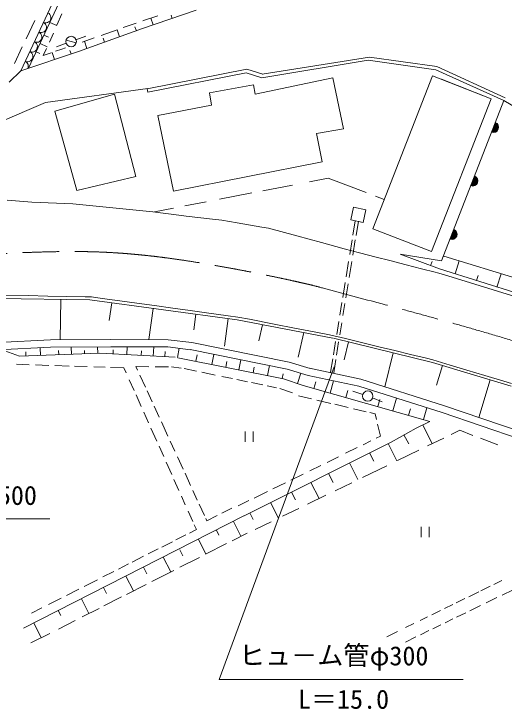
# Model space of a CAD drawing. Units: millimetres, scale not verified. Extents: x 40000 to 680000, y 20000 to 380000.
# Drawn here: x 276670 to 323681, y 268210 to 334832 of the extents above; entities that cross this region are included whole.
import ezdxf
from ezdxf.enums import TextEntityAlignment as Align

# ---------------------------------------------------------------- set-up
doc = ezdxf.new("R2010")
doc.units = ezdxf.units.MM
doc.header["$LTSCALE"] = 1000
doc.linetypes.add('CHAIN', pattern=[18.5, 12, -1.5, 3.5, -1.5])
doc.linetypes.add('USER1', pattern=[2, 1, -1])
for name, color, linetype, lineweight in [('M-BGD', 7, 'Continuous', 13), ('M-BMK', 2, 'CHAIN', 13), ('M-STR-HTXT', 7, 'Continuous', 13)]:
    doc.layers.add(name, color=color, linetype=linetype, lineweight=lineweight)
doc.styles.add('ＭＳ ゴシック', font='')
doc.styles.get('ＭＳ ゴシック').set_extended_font_data('MS Gothic')

msp = doc.modelspace()

# ---------------------------------------------------------------- linework, layer by layer
at = {"layer": 'M-BGD'}
for p, q in [((284696, 345173), (277324, 329366)), ((285547, 345681), (278079, 329620)), ((294154, 335184), (289005, 333434)), ((281276, 334829), (280790, 333745)), ((289114, 334207), (290458, 334662)), ((291751, 334705), (291854, 334402)), ((278667, 334201), (277838, 332451)), ((280775, 333711), (280122, 334014)), ((287149, 333514), (288401, 333955)), ((289026, 334176), (289114, 334207)), ((289790, 334435), (290014, 333777)), ((289005, 333434), (282866, 331231)), ((285032, 332767), (286562, 333307)), ((286562, 333307), (286801, 332643)), ((288277, 333597), (288412, 333221)), ((279993, 332591), (279555, 332795)), ((280452, 332992), (280069, 332139)), ((282623, 332359), (283568, 332700)), ((283206, 332132), (284355, 332532)), ((285215, 332523), (285358, 332125)), ((279865, 331685), (279186, 332001)), ((281689, 332018), (280744, 331686)), ((281676, 332314), (282642, 332054)), ((283430, 332210), (283677, 331522)), ((277476, 331687), (276720, 330091)), ((282866, 331231), (277324, 329366)), ((279166, 331023), (278809, 331189)), ((279791, 331519), (279485, 330838)), ((280324, 331130), (280552, 330452)), ((280670, 331250), (281251, 331452)), ((281251, 331452), (281615, 331579)), ((282036, 331332), (282151, 330990)), ((279485, 330838), (280254, 331105)), ((300491, 329067), (310778, 330697)), ((310778, 330697), (317219, 329778)), ((300451, 328702), (310647, 330405)), ((310647, 330405), (317121, 329482)), ((276209, 328300), (277324, 329366)), ((289448, 327650), (299002, 329526)), ((289513, 327321), (298949, 329170)), ((298949, 329170), (300451, 328702)), ((299002, 329526), (300556, 329058)), ((317121, 329482), (323640, 326520)), ((317219, 329778), (323770, 326805)), ((307241, 328713), (299814, 327135)), ((308277, 323832), (307241, 328713)), ((316804, 328900), (311077, 314251)), ((316804, 328900), (322427, 326702)), ((317665, 328563), (322427, 326702)), ((299660, 328033), (295419, 327284)), ((299814, 327135), (299660, 328033)), ((279699, 326350), (289513, 327682)), ((286331, 327126), (280603, 325497)), ((288351, 319257), (286331, 327126)), ((289513, 327321), (289451, 327651)), ((295419, 327284), (295628, 326098)), ((322429, 326706), (316711, 312077)), ((322429, 326706), (316711, 312077)), ((317678, 311158), (323650, 326519)), ((317678, 311158), (323650, 326519)), ((323650, 326519), (327848, 324030)), ((323650, 326519), (327848, 324030)), ((261199, 318359), (279699, 326350)), ((295628, 326098), (290468, 325085)), ((280603, 325497), (282702, 317910)), ((290468, 325085), (291982, 317853)), ((305677, 323378), (308277, 323832)), ((306218, 320662), (305677, 323378)), ((291982, 317853), (306218, 320662)), ((282702, 317910), (288351, 319257)), ((305012, 318745), (306804, 319091)), ((306804, 319091), (310442, 317704)), ((300547, 317883), (303388, 318432)), ((296379, 317079), (299502, 317681)), ((311333, 317365), (312169, 317043)), ((278397, 316805), (276031, 316994)), ((282327, 316632), (278397, 316805)), ((289987, 315879), (282327, 316632)), ((293074, 316441), (295101, 316832)), ((292483, 315544), (289987, 315879)), ((290168, 315880), (291968, 316227)), ((308989, 315107), (309253, 316308)), ((309253, 316308), (310425, 316050)), ((310425, 316050), (310161, 314849)), ((293198, 315463), (292483, 315544)), ((295712, 315175), (293198, 315463)), ((296595, 315074), (295712, 315175)), ((298066, 314816), (296595, 315074)), ((300435, 314399), (298066, 314816)), ((310161, 314849), (308989, 315107)), ((309178, 313613), (309407, 315015)), ((309480, 313603), (309703, 314967)), ((301087, 314284), (300435, 314399)), ((303792, 313554), (301087, 314284)), ((316711, 312077), (311077, 314251)), ((316711, 312077), (311077, 314251)), ((306174, 312911), (303792, 313554)), ((308878, 311775), (309109, 313196)), ((309172, 311719), (309413, 313196)), ((308349, 312324), (306174, 312911)), ((309801, 311932), (308349, 312324)), ((311411, 311521), (309801, 311932)), ((317491, 310391), (313717, 311813)), ((317491, 310391), (313717, 311813)), ((313717, 311813), (317678, 311158)), ((312711, 311189), (311411, 311521)), ((314284, 310788), (312711, 311189)), ((330102, 307844), (317906, 311630)), ((319372, 311175), (318977, 309922)), ((319372, 311175), (318977, 309922)), ((308526, 309625), (308767, 311100)), ((308823, 309582), (309072, 311104)), ((315764, 310410), (314284, 310788)), ((316769, 311099), (316625, 310717)), ((316769, 311099), (316625, 310717)), ((317070, 310076), (315764, 310410)), ((317305, 310017), (317070, 310076)), ((317859, 309846), (317304, 310017)), ((329884, 306483), (317491, 310391)), ((329884, 306483), (317491, 310391)), ((326514, 307183), (317859, 309846)), ((323386, 309929), (322986, 308658)), ((323386, 309929), (322986, 308658)), ((321190, 309761), (321036, 309273)), ((321190, 309761), (321036, 309273)), ((308202, 307639), (308439, 309092)), ((308503, 307619), (308721, 308952)), ((278040, 307832), (275897, 307875)), ((279916, 307794), (278040, 307832)), ((271930, 307600), (283963, 307432)), ((281714, 307758), (279916, 307794)), ((281115, 303596), (281169, 307471)), ((283515, 307721), (281714, 307758)), ((284119, 307709), (283515, 307721)), ((283963, 307432), (298075, 305514)), ((285129, 307570), (284119, 307709)), ((286844, 307334), (285129, 307570)), ((285818, 305437), (286051, 307149)), ((288462, 307111), (286844, 307334)), ((307930, 305974), (308126, 307173)), ((290152, 306879), (288462, 307111)), ((289610, 303618), (290016, 306610)), ((291912, 306637), (290152, 306879)), ((293559, 306410), (291912, 306637)), ((308227, 305931), (308417, 307093)), ((295144, 306192), (293559, 306410)), ((293920, 304569), (294122, 306052)), ((297228, 305905), (295144, 306192)), ((298149, 305778), (297228, 305905)), ((296866, 302989), (297225, 305630)), ((298075, 305514), (307267, 303761)), ((299262, 305564), (298149, 305778)), ((301632, 305107), (299262, 305564)), ((307627, 304117), (307828, 305346)), ((307925, 304079), (308113, 305234)), ((300150, 303504), (300524, 305047)), ((303588, 304731), (301632, 305107)), ((305477, 304367), (303588, 304731)), ((303918, 301941), (304486, 304291)), ((306921, 304089), (305477, 304367)), ((308477, 303712), (306924, 304088)), ((273964, 303298), (280174, 303589)), ((280174, 303589), (285971, 303630)), ((285971, 303630), (291465, 303612)), ((291465, 303612), (293730, 303339)), ((303063, 301464), (293722, 303342)), ((307306, 302151), (307515, 303433)), ((307316, 303746), (316816, 301430)), ((307316, 303746), (316816, 301430)), ((307608, 302139), (307815, 303404)), ((308349, 301670), (308769, 303392)), ((308349, 301670), (308769, 303392)), ((310138, 303309), (308477, 303712)), ((311680, 302935), (310138, 303309)), ((273951, 302597), (280193, 302889)), ((277209, 302024), (275453, 302659)), ((279196, 302842), (279224, 302102)), ((280193, 302889), (285973, 302930)), ((280953, 302562), (280969, 302170)), ((282163, 302903), (282190, 302218)), ((283434, 302588), (283447, 302266)), ((284687, 302921), (284710, 302315)), ((285973, 302930), (291424, 302912)), ((286202, 302638), (286181, 302253)), ((287535, 302925), (287495, 302182)), ((288913, 302547), (288890, 302107)), ((290086, 302916), (290039, 302044)), ((291182, 302469), (291156, 301984)), ((291424, 302912), (293593, 302646)), ((292512, 302789), (292370, 301894)), ((302892, 300784), (293584, 302656)), ((313211, 302564), (311680, 302935)), ((314707, 302202), (313211, 302564)), ((284902, 302323), (277209, 302024)), ((277799, 302462), (277815, 302048)), ((292139, 301930), (284902, 302323)), ((302520, 299868), (292397, 301885)), ((294251, 302156), (294128, 301540)), ((295834, 302203), (295641, 301238)), ((312246, 299099), (313038, 302351)), ((312246, 299099), (313038, 302351)), ((316226, 301834), (314707, 302202)), ((316861, 301680), (316226, 301834)), ((276905, 301257), (278137, 301216)), ((278743, 301195), (280020, 301152)), ((297100, 301523), (296990, 300970)), ((298432, 301681), (298241, 300720)), ((305080, 300851), (303063, 301464)), ((307029, 300488), (307244, 301770)), ((307337, 300424), (307541, 301726)), ((316816, 301430), (324345, 299152)), ((316816, 301430), (324345, 299152)), ((318523, 301177), (316861, 301680)), ((317201, 299266), (317769, 301142)), ((317201, 299266), (317769, 301142)), ((320100, 300700), (318523, 301177)), ((280589, 301133), (281978, 301086)), ((282486, 301069), (283698, 301028)), ((284325, 301007), (285410, 300971)), ((285943, 300953), (287225, 300909)), ((287225, 300909), (287439, 300431)), ((288528, 300701), (288376, 301030)), ((288395, 301030), (289619, 301023)), ((290211, 301019), (291499, 301012)), ((291795, 301010), (292718, 300889)), ((292992, 300846), (294177, 300601)), ((294706, 300491), (295984, 300226)), ((299706, 300963), (299604, 300449)), ((301190, 301126), (301000, 300171)), ((304876, 300182), (302892, 300784)), ((309941, 299829), (305021, 300867)), ((309941, 299829), (305021, 300867)), ((321831, 300177), (320100, 300700)), ((289286, 299054), (288757, 300203)), ((296608, 300097), (297646, 299882)), ((302482, 300354), (302391, 299894)), ((304421, 299223), (302520, 299868)), ((304190, 300390), (303859, 299414)), ((309762, 299151), (304876, 300182)), ((309762, 299151), (304876, 300182)), ((317970, 297285), (309941, 299829)), ((317970, 297285), (309941, 299829)), ((323639, 299630), (321831, 300177)), ((287736, 299768), (288199, 298735)), ((298060, 299796), (299071, 299586)), ((299459, 299506), (300532, 299284)), ((300943, 299199), (301839, 299013)), ((304421, 299223), (316574, 295784)), ((304421, 299223), (316574, 295784)), ((305620, 299574), (305439, 298935)), ((305620, 299574), (305439, 298935)), ((307324, 299665), (306993, 298495)), ((307324, 299665), (306993, 298495)), ((317752, 296620), (309762, 299151)), ((317752, 296620), (309762, 299151)), ((321273, 296163), (322359, 299753)), ((321273, 296163), (322359, 299753)), ((324398, 299400), (323639, 299630)), ((289936, 297642), (289446, 298706)), ((302158, 298947), (303372, 298509)), ((308692, 298744), (308501, 298069)), ((308692, 298744), (308501, 298069)), ((310124, 298361), (309174, 298671)), ((288382, 298328), (288890, 297194)), ((305197, 297955), (303979, 298244)), ((307073, 297509), (305732, 297828)), ((311066, 298030), (311991, 297658)), ((311764, 297870), (311574, 297199)), ((311764, 297870), (311574, 297199)), ((313358, 298012), (313012, 296792)), ((313358, 298012), (313012, 296792)), ((290599, 296202), (290123, 297236)), ((308733, 297115), (307455, 297419)), ((333047, 292164), (317970, 297285)), ((333047, 292164), (317970, 297285)), ((289130, 296657), (289584, 295645)), ((310451, 296707), (309235, 296996)), ((311314, 296502), (310803, 296623)), ((311439, 295971), (311314, 296502)), ((314702, 296995), (314523, 296364)), ((314702, 296995), (314523, 296364)), ((316273, 297089), (315953, 295960)), ((316273, 297089), (315953, 295960)), ((333245, 291357), (317752, 296620)), ((333245, 291357), (317752, 296620)), ((291439, 294377), (290814, 295735)), ((311821, 294355), (311544, 295528)), ((315238, 295140), (312843, 293794)), ((315238, 295140), (312843, 293794)), ((316574, 295784), (315238, 295140)), ((316574, 295784), (315238, 295140)), ((316772, 293643), (315897, 295458)), ((316772, 293643), (315897, 295458)), ((289812, 295136), (290378, 293872)), ((298856, 293816), (298856, 294816)), ((299606, 294816), (299606, 293816)), ((314534, 293642), (314063, 294480)), ((314534, 293642), (314063, 294480)), ((318616, 294537), (319423, 294928)), ((320681, 294445), (319423, 294928)), ((292106, 292929), (291661, 293894)), ((310175, 293551), (310906, 293908)), ((311424, 294161), (311821, 294355)), ((316329, 293428), (317900, 294189)), ((323066, 293528), (321404, 294167)), ((290588, 293403), (291033, 292410)), ((312843, 293794), (298766, 286731)), ((312843, 293794), (298766, 286731)), ((308483, 292723), (309600, 293269)), ((313387, 292001), (312559, 293652)), ((313387, 292001), (312559, 293652)), ((311176, 291979), (310783, 292761)), ((311176, 291979), (310783, 292761)), ((313466, 292039), (315499, 293025)), ((291279, 291862), (291806, 290685)), ((292900, 291204), (292353, 292391)), ((306700, 291852), (307809, 292394)), ((305049, 291045), (306093, 291555)), ((309668, 290197), (308865, 291798)), ((309668, 290197), (308865, 291798)), ((310109, 290411), (312429, 291536)), ((293615, 289650), (293084, 290804)), ((303225, 290153), (304409, 290731)), ((307274, 289932), (306846, 290785)), ((307274, 289932), (306846, 290785)), ((292012, 290226), (292493, 289151)), ((301509, 289314), (302725, 289908)), ((305935, 288387), (305157, 289938)), ((305935, 288387), (305157, 289938)), ((307477, 289135), (309073, 289909)), ((294260, 288248), (293842, 289158)), ((292738, 288604), (293105, 287785)), ((299711, 288435), (300992, 289061)), ((303660, 288269), (303292, 289002)), ((303660, 288269), (303292, 289002)), ((304819, 287846), (306588, 288703)), ((294950, 286749), (294450, 287836)), ((298176, 287684), (299209, 288189)), ((302036, 286496), (301284, 287995)), ((302036, 286496), (301284, 287995)), ((293380, 287171), (293815, 286200)), ((297577, 287475), (296596, 286979)), ((302440, 286692), (303980, 287439)), ((277582, 275961), (298712, 286721)), ((295175, 286261), (295072, 286485)), ((296165, 286762), (295175, 286261)), ((299624, 286384), (299333, 286956)), ((293960, 285877), (294169, 285411)), ((298445, 284775), (297724, 286194)), ((299798, 285411), (301349, 286162)), ((294169, 285411), (293519, 285083)), ((296328, 284883), (296088, 285357)), ((315733, 284686), (315733, 285686)), ((316483, 285686), (316483, 284686)), ((293160, 284901), (292210, 284420)), ((295080, 283066), (294359, 284485)), ((297590, 284341), (299027, 285070)), ((291866, 284246), (290855, 283734)), ((295040, 283046), (297056, 284069)), ((290497, 283553), (289557, 283077)), ((292885, 282884), (292587, 283471)), ((289108, 282850), (288002, 282290)), ((291719, 281360), (290999, 282778)), ((292578, 281796), (294458, 282750)), ((287664, 282119), (286698, 281630)), ((286267, 281412), (285203, 280873)), ((289414, 281180), (289094, 281810)), ((289884, 280428), (291993, 281499)), ((284678, 280608), (283401, 279961)), ((288124, 279535), (287399, 280960)), ((322709, 280156), (323462, 280525)), ((285559, 279282), (285263, 279864)), ((287458, 279196), (289368, 280166)), ((321434, 279530), (322342, 279975)), ((282892, 279703), (281721, 279111)), ((321246, 279444), (320296, 278980)), ((323481, 279134), (324534, 279640)), ((281199, 278847), (279976, 278228)), ((283861, 277370), (283142, 278786)), ((285289, 278095), (286979, 278953)), ((319926, 278799), (319070, 278381)), ((321957, 278400), (322990, 278897)), ((279353, 277912), (278366, 277413)), ((283211, 277040), (284839, 277866)), ((318752, 278225), (317971, 277844)), ((320408, 277637), (321421, 278128)), ((281169, 277174), (280923, 277659)), ((317585, 277656), (316751, 277248)), ((319128, 277018), (320002, 277441)), ((280935, 275884), (282536, 276697)), ((316347, 277051), (315622, 276697)), ((318042, 276492), (318770, 276845)), ((279291, 275050), (278572, 276464)), ((315021, 276403), (314240, 276022)), ((316840, 275911), (317616, 276287)), ((278297, 274545), (280109, 275465)), ((313468, 275645), (312439, 275142)), ((315659, 275340), (316473, 275734)), ((314209, 274638), (315210, 275122))]:
    msp.add_line(p, q, dxfattribs=at)
at = {"layer": 'M-BGD', "linetype": 'USER1'}
msp.add_line((313717, 311813), (317678, 311158), dxfattribs=at)
at = {"layer": 'M-BGD'}
for centre in [(282159, 332184), (310602, 298212)]:
    msp.add_circle(centre, 500, dxfattribs=at)
for centre, radius, start, end in [((279709, 334480), 513, 244.99799, 64.99799), ((279276, 333550), 513, 244.99799, 64.99799), ((278842, 332620), 513, 244.99799, 64.99799), ((278408, 331690), 513, 244.99799, 64.99799), ((277975, 330760), 513, 244.99799, 64.99799), ((277541, 329831), 513, 332.58914, 64.99799), ((322655, 323959), 500, 248.75626, 68.75626), ((322655, 323959), 500, 248.75626, 68.75626), ((322655, 323959), 500, 248.75626, 68.75626), ((322655, 323959), 500, 248.75626, 68.75626), ((322655, 323959), 450, 248.75626, 68.75626), ((322655, 323959), 450, 248.75626, 68.75626), ((322655, 323959), 400, 248.75626, 68.75626), ((322655, 323959), 400, 248.75626, 68.75626), ((322655, 323959), 350, 248.75626, 68.75626), ((322655, 323959), 350, 248.75626, 68.75626), ((322655, 323959), 300, 248.75626, 68.75626), ((322655, 323959), 300, 248.75626, 68.75626), ((322655, 323959), 250, 248.75626, 68.75626), ((322655, 323959), 250, 248.75626, 68.75626), ((322655, 323959), 200, 248.75626, 68.75626), ((322655, 323959), 200, 248.75626, 68.75626), ((322655, 323959), 150, 248.75626, 68.75626), ((322655, 323959), 150, 248.75626, 68.75626), ((322655, 323959), 100, 248.75626, 68.75626), ((322655, 323959), 100, 248.75626, 68.75626), ((322655, 323959), 50, 248.75626, 68.75626), ((322655, 323959), 50, 248.75626, 68.75626), ((320664, 318838), 500, 248.75626, 68.75626), ((320664, 318838), 500, 248.75626, 68.75626), ((320664, 318838), 500, 248.75626, 68.75626), ((320664, 318838), 500, 248.75626, 68.75626), ((320664, 318838), 450, 248.75626, 68.75626), ((320664, 318838), 450, 248.75626, 68.75626), ((320664, 318838), 400, 248.75626, 68.75626), ((320664, 318838), 400, 248.75626, 68.75626), ((320664, 318838), 350, 248.75626, 68.75626), ((320664, 318838), 350, 248.75626, 68.75626), ((320664, 318838), 300, 248.75626, 68.75626), ((320664, 318838), 300, 248.75626, 68.75626), ((320664, 318838), 250, 248.75626, 68.75626), ((320664, 318838), 250, 248.75626, 68.75626), ((320664, 318838), 200, 248.75626, 68.75626), ((320664, 318838), 200, 248.75626, 68.75626), ((320664, 318838), 150, 248.75626, 68.75626), ((320664, 318838), 150, 248.75626, 68.75626), ((320664, 318838), 100, 248.75626, 68.75626), ((320664, 318838), 100, 248.75626, 68.75626), ((320664, 318838), 50, 248.75626, 68.75626), ((320664, 318838), 50, 248.75626, 68.75626), ((318673, 313718), 500, 248.75626, 68.75626), ((318673, 313718), 500, 248.75626, 68.75626), ((318673, 313718), 500, 248.75626, 68.75626), ((318673, 313718), 500, 248.75626, 68.75626), ((318673, 313718), 450, 248.75626, 68.75626), ((318673, 313718), 450, 248.75626, 68.75626), ((318673, 313718), 400, 248.75626, 68.75626), ((318673, 313718), 400, 248.75626, 68.75626), ((318673, 313718), 350, 248.75626, 68.75626), ((318673, 313718), 350, 248.75626, 68.75626), ((318673, 313718), 300, 248.75626, 68.75626), ((318673, 313718), 300, 248.75626, 68.75626), ((318673, 313718), 250, 248.75626, 68.75626), ((318673, 313718), 250, 248.75626, 68.75626), ((318673, 313718), 200, 248.75626, 68.75626), ((318673, 313718), 200, 248.75626, 68.75626), ((318673, 313718), 150, 248.75626, 68.75626), ((318673, 313718), 150, 248.75626, 68.75626), ((318673, 313718), 100, 248.75626, 68.75626), ((318673, 313718), 100, 248.75626, 68.75626), ((318673, 313718), 50, 248.75626, 68.75626), ((318673, 313718), 50, 248.75626, 68.75626)]:
    msp.add_arc(centre, radius, start, end, dxfattribs=at)
at = {"layer": 'M-BMK'}
msp.add_open_spline([(264058, 310978), (264760, 311044), (265461, 311110), (266163, 311167), (267581, 311284), (269002, 311368), (270420, 311472), (271932, 311584), (273442, 311719), (274954, 311817), (276203, 311898), (277455, 311953), (278707, 311994), (280554, 312055), (282402, 312088), (284248, 312035), (286161, 311981), (288072, 311835), (289973, 311616), (291903, 311394), (293823, 311097), (295737, 310767), (298310, 310322), (300873, 309816), (303423, 309253), (303612, 309211), (303801, 309169), (303989, 309126), (304131, 309094), (304272, 309061), (304414, 309030), (304508, 309008), (304603, 308987), (304697, 308966), (305260, 308838), (305817, 308689), (306375, 308540), (308250, 308040), (310125, 307541), (312000, 307038), (315022, 306227), (318041, 305404), (321049, 304538), (324374, 303580), (327683, 302570), (330993, 301560)], degree=3, knots=[0, 0, 0, 0, 1, 1, 1, 2, 2, 2, 3, 3, 3, 4, 4, 4, 5, 5, 5, 6, 6, 6, 7, 7, 7, 8, 8, 8, 9, 9, 9, 10, 10, 10, 11, 11, 11, 12, 12, 12, 13, 13, 13, 14, 14, 14, 15, 15, 15, 15], dxfattribs=at)
at = {"layer": 'M-STR-HTXT'}
for p, q in [((307387, 300995), (296371, 271040)), ((259980, 286446), (280101, 286446)), ((296371, 271040), (319758, 271040))]:
    msp.add_line(p, q, dxfattribs=at)

# ---------------------------------------------------------------- texts
at = {"layer": 'M-STR-HTXT', "style": 'ＭＳ ゴシック'}
for s, p in [('φ500', (273242, 287228)), ('ヒュ－ム管', (298262, 271896)), ('φ300', (310788, 271851)), ('L＝15.0', (303915, 267690))]:
    msp.add_text(s, height=1833, dxfattribs=at).set_placement(p, align=Align.BOTTOM_LEFT)

doc.saveas('drawing.dxf')
